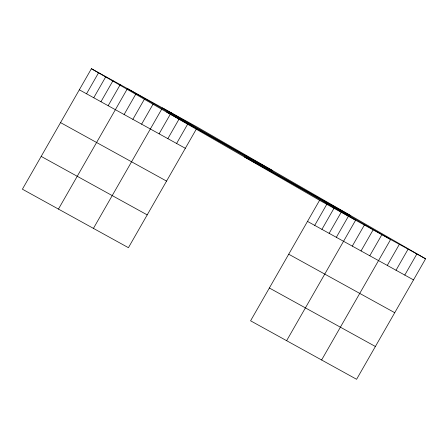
<?xml version="1.0" encoding="UTF-8"?>
<svg xmlns="http://www.w3.org/2000/svg" width="448" height="448" viewBox="0 0 448 448"><rect width="100%" height="100%" fill="white"/><g stroke="black" fill="none" stroke-linecap="round" stroke-linejoin="round"><path stroke-width="0.67" d="M425.6 258.804L319.581 200.312L250.578 320.802L356.597 379.288L425.6 258.804L197.422 127.198L91.403 68.712L22.4 189.196L128.419 247.688L196.386 129.007M86.531 93.783L98.616 72.688M93.744 97.759L105.823 76.664M100.951 101.735L113.03 80.64M108.158 105.717L120.243 84.616M58.447 209.082L127.45 88.598L355.628 220.198L286.625 340.687M124.118 114.514L136.198 93.419M132.86 119.342L144.598 98.851M141.607 124.169L152.998 104.278M93.43 228.385L161.745 109.099M159.102 133.818L171.181 112.722M167.849 138.645L179.239 118.754M176.596 143.466L187.986 123.575M314.709 225.389L326.794 204.288M321.916 229.365L334.001 208.27M329.129 233.341L341.208 212.246M336.336 237.317L348.421 216.222M352.29 246.12L364.375 225.025M361.038 250.947L373.122 229.852M369.785 255.769L381.87 234.674M321.608 359.99L390.611 239.501L162.439 107.895M387.279 265.423L399.358 244.328M396.026 270.245L408.106 249.15M404.774 275.072L416.853 253.977M166.701 112.14L272.72 170.626M244.283 156.884L350.302 215.37M79.324 89.807L185.343 148.294M307.502 221.407L413.521 279.899M60.536 122.606L166.555 181.093M288.714 254.212L394.733 312.698M41.182 156.397L147.202 214.889M269.36 288.002L375.379 346.489M91.403 68.712L319.581 200.312"/></g></svg>
